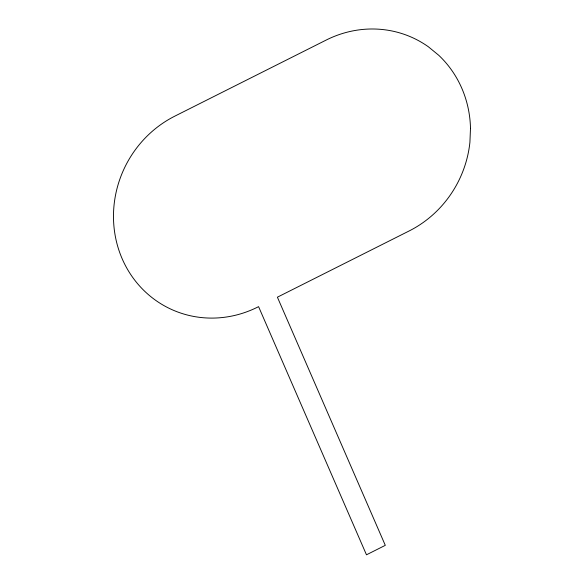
<?xml version="1.0" encoding="UTF-8"?>
<svg xmlns="http://www.w3.org/2000/svg" width="584" height="584" viewBox="0 0 584 584"><rect width="100%" height="100%" fill="white"/><g stroke="black" fill="none" stroke-linecap="round" stroke-linejoin="round"><path stroke-width="0.88" d="M470.492 128.327L469.916 142.262A107.646 101.689 -64 0 1 409.158 230.95L277.4 297.19L385.294 545.339L366.475 554.8L258.573 306.644A107.646 101.689 -64 0 1 122.385 259.26A107.646 101.689 -64 0 1 174.842 116.136L326.164 40.07A107.646 101.689 -64 0 1 428.415 46.815L438.73 55.276A107.646 101.689 -64 0 1 470.492 128.327"/></g></svg>
